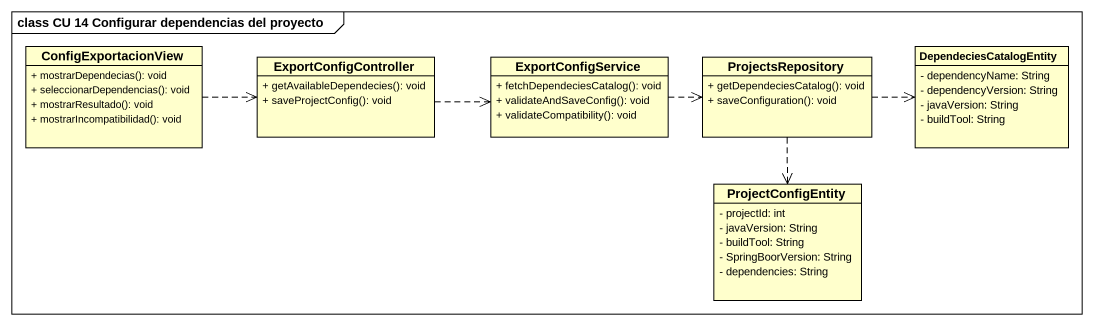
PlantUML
@startuml
mainframe class CU 14 Configurar dependencias del proyecto
hide circle
hide empty members
skinparam classAttributeIconSize 0
class ConfigExportacionView {
  + mostrarDependecias(): void
  + seleccionarDependencias(): void
  + mostrarResultado(): void
  + mostrarIncompatibilidad(): void
}
class ExportConfigController {
  + getAvailableDependecies(): void
  + saveProjectConfig(): void
}
class ExportConfigService {
  + fetchDependeciesCatalog(): void
  + validateAndSaveConfig(): void
  + validateCompatibility(): void
}
class ProjectsRepository {
  + getDependeciesCatalog(): void
  + saveConfiguration(): void
}
class DependeciesCatalogEntity {
  - dependencyName: String
  - dependencyVersion: String
  - javaVersion: String
  - buildTool: String
}
class ProjectConfigEntity {
  - projectId: int
  - javaVersion: String
  - buildTool: String
  - SpringBoorVersion: String
  - dependencies: String
}
ConfigExportacionView .right.> ExportConfigController
ExportConfigController .right.> ExportConfigService
ExportConfigService .right.> ProjectsRepository
ProjectsRepository .right.> DependeciesCatalogEntity
ProjectsRepository ..> ProjectConfigEntity
@enduml
